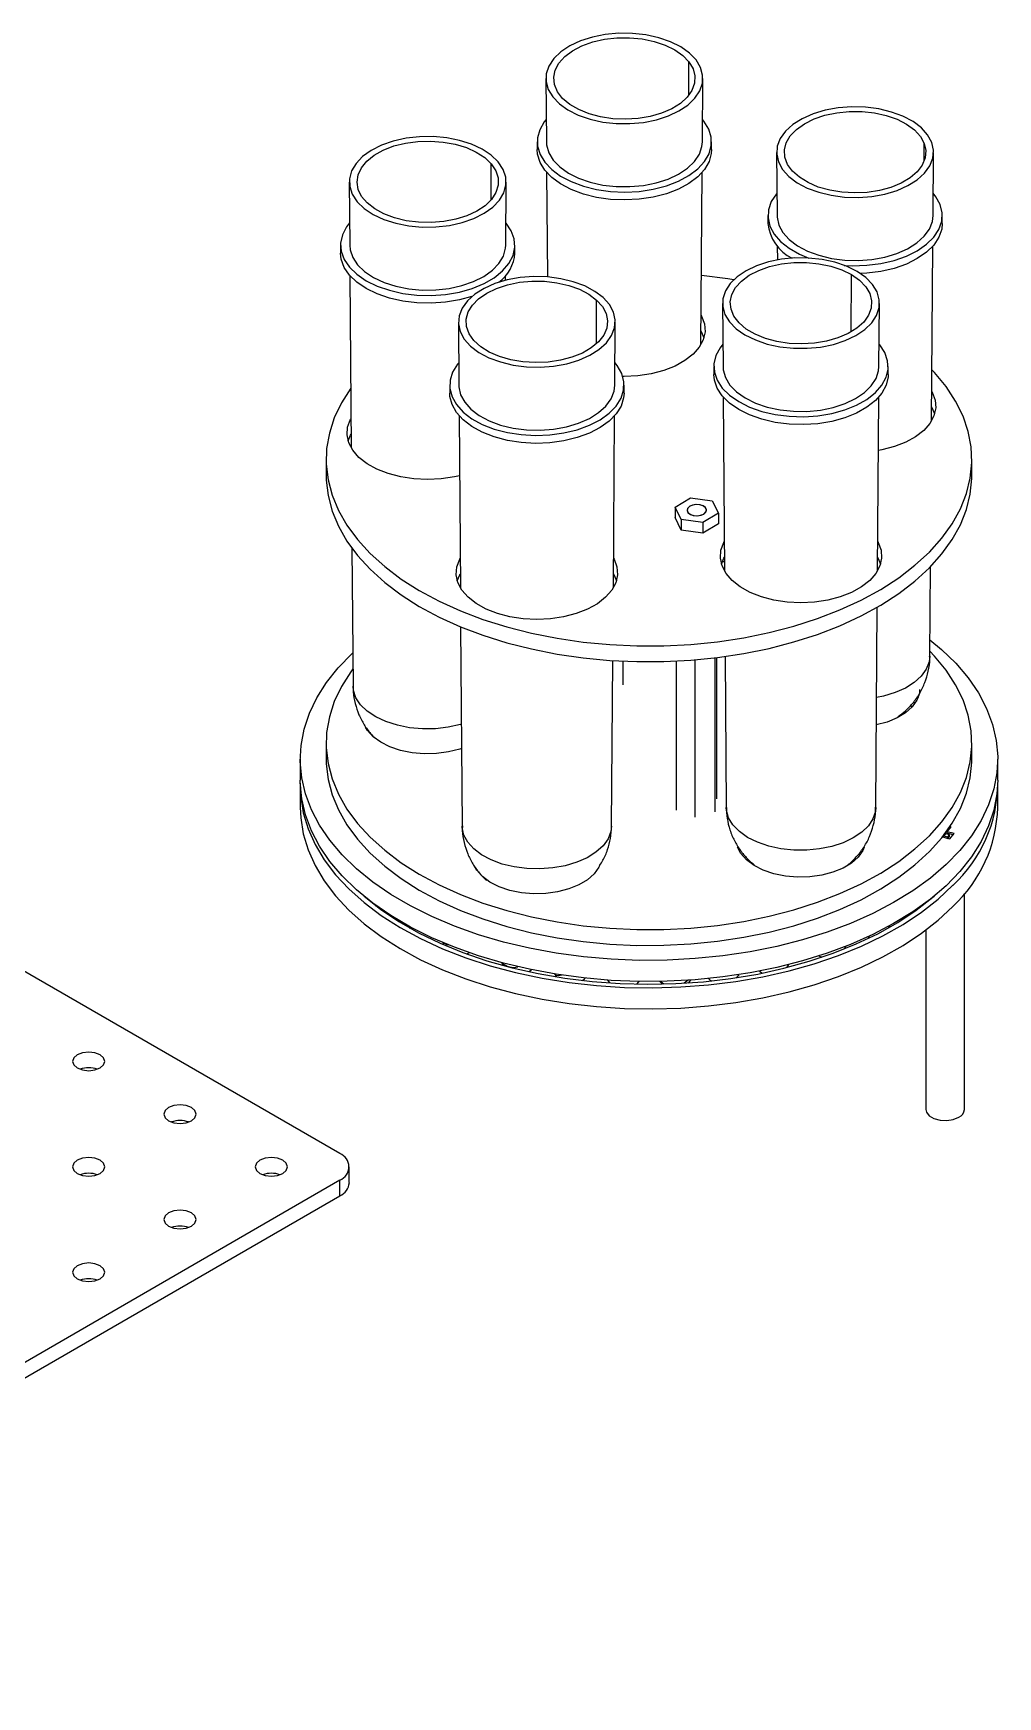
# Model space of a CAD drawing. Header units: millimetres. Extents: x 45 to 155, y 46 to 185.
# Drawn here: x 125.4 to 155.2, y 45.7 to 97.2 of the extents above; entities that cross this region are included whole.
import ezdxf

# ---------------------------------------------------------------- set-up
doc = ezdxf.new("R2010")
doc.units = ezdxf.units.MM

msp = doc.modelspace()

# ---------------------------------------------------------------- linework, layer by layer
at = {"color": 7, "linetype": 'Continuous', "lineweight": 25}
for p, q in [((145.678, 95.297), (145.685, 96.337)), ((141.255, 95.816), (141.27, 93.856)), ((146.101, 93.856), (146.115, 95.816)), ((146.151, 94.498), (146.106, 94.553)), ((140.985, 93.862), (140.985, 93.617)), ((146.385, 93.617), (146.385, 93.862)), ((152.965, 93.258), (152.969, 93.81)), ((148.4, 93.534), (148.415, 91.574)), ((153.246, 91.574), (153.26, 93.534)), ((139.555, 92.057), (139.563, 93.175)), ((141.277, 92.913), (141.301, 89.675)), ((146.054, 87.576), (146.094, 92.913)), ((135.165, 92.614), (135.179, 90.655)), ((140.01, 90.655), (140.025, 92.614)), ((148.13, 91.58), (148.13, 91.335)), ((153.53, 91.335), (153.53, 91.58)), ((134.895, 90.661), (134.895, 90.416)), ((140.295, 90.416), (140.295, 90.661)), ((148.422, 90.63), (148.425, 90.201)), ((153.198, 85.218), (153.239, 90.63)), ((135.186, 89.711), (135.226, 84.382)), ((140.002, 89.57), (140.003, 89.711)), ((150.71, 87.973), (150.72, 89.748)), ((142.817, 87.601), (142.826, 88.961)), ((146.725, 88.857), (146.74, 86.898)), ((151.57, 86.898), (151.585, 88.857)), ((138.545, 88.279), (138.56, 86.319)), ((143.39, 86.319), (143.405, 88.279)), ((146.455, 86.904), (146.455, 86.659)), ((151.855, 86.659), (151.855, 86.904)), ((138.275, 86.325), (138.275, 86.08)), ((143.675, 86.08), (143.675, 86.325)), ((146.747, 85.954), (146.787, 80.567)), ((151.523, 80.567), (151.563, 85.954)), ((138.567, 85.376), (138.606, 80.051)), ((143.344, 80.051), (143.383, 85.376)), ((134.448, 84.021), (134.448, 83.531)), ((154.448, 83.531), (154.448, 84.021)), ((145.254, 82.548), (145.733, 82.837)), ((145.447, 82.164), (145.254, 82.548)), ((145.254, 82.548), (145.254, 82.221)), ((145.733, 82.837), (146.406, 82.741)), ((146.406, 82.741), (146.6, 82.357)), ((145.447, 81.837), (145.254, 82.221)), ((146.12, 82.068), (145.447, 82.164)), ((145.447, 82.164), (145.447, 81.837)), ((146.6, 82.357), (146.12, 82.068)), ((146.12, 82.068), (146.12, 81.742)), ((146.6, 82.031), (146.12, 81.742)), ((146.6, 82.357), (146.6, 82.031)), ((146.12, 81.742), (145.447, 81.837)), ((135.249, 81.267), (135.281, 77.007)), ((146.785, 80.848), (146.716, 80.857)), ((153.144, 77.927), (153.165, 80.701)), ((151.469, 73.25), (151.515, 79.446)), ((138.615, 78.842), (138.661, 72.672)), ((143.289, 72.672), (143.327, 77.794)), ((145.877, 72.941), (145.877, 77.817)), ((146.5, 73.115), (146.5, 77.881)), ((146.55, 73.514), (146.55, 77.887)), ((146.806, 77.921), (146.841, 73.25)), ((143.646, 77.045), (143.646, 77.776)), ((145.303, 73.165), (145.303, 77.779)), ((134.874, 62.526), (110.951, 76.337)), ((152.6, 76.357), (152.56, 76.401)), ((152.648, 76.5), (152.683, 76.46)), ((152.777, 76.67), (152.785, 76.65)), ((152.233, 76.072), (152.211, 76.092)), ((134.448, 75.235), (134.448, 74.745)), ((154.448, 74.745), (154.448, 75.235)), ((133.648, 74.745), (133.648, 74.092)), ((155.248, 74.092), (155.248, 74.745)), ((133.648, 73.896), (133.648, 73.242)), ((155.248, 73.242), (155.248, 73.896)), ((153.681, 72.495), (153.802, 72.647)), ((153.802, 72.647), (153.77, 72.655)), ((153.535, 72.334), (153.768, 72.272)), ((153.627, 72.427), (153.583, 72.371)), ((153.583, 72.322), (153.583, 72.371)), ((153.583, 72.371), (153.707, 72.339)), ((153.583, 72.322), (153.707, 72.29)), ((153.751, 72.394), (153.627, 72.427)), ((153.899, 72.437), (153.681, 72.495)), ((153.681, 72.446), (153.681, 72.495)), ((153.867, 72.397), (153.681, 72.446)), ((153.707, 72.339), (153.751, 72.394)), ((153.707, 72.29), (153.751, 72.345)), ((153.707, 72.29), (153.707, 72.339)), ((153.77, 72.606), (153.742, 72.614)), ((153.751, 72.345), (153.751, 72.394)), ((153.768, 72.272), (153.899, 72.437)), ((147.277, 71.935), (147.236, 71.918)), ((154.218, 63.897), (154.218, 70.585)), ((135.971, 70.214), (135.998, 70.209)), ((153.044, 70.307), (153.05, 70.322)), ((136.536, 69.847), (136.565, 69.798)), ((151.879, 69.525), (151.908, 69.583)), ((152.518, 69.948), (152.563, 69.951)), ((137.025, 69.52), (137.105, 69.52)), ((153.018, 69.448), (153.018, 63.897)), ((138.793, 68.714), (138.881, 68.749)), ((149.709, 68.647), (149.8, 68.608)), ((150.501, 68.866), (150.541, 68.944)), ((140.723, 68.162), (140.81, 68.221)), ((141.52, 68.09), (141.538, 68.06)), ((141.538, 68.06), (141.582, 67.999)), ((147.17, 67.977), (147.236, 68.068)), ((147.868, 68.178), (147.909, 68.148)), ((147.883, 68.181), (147.909, 68.148)), ((147.909, 68.148), (147.962, 68.117)), ((144.782, 67.86), (144.866, 67.776)), ((135.167, 61.628), (135.167, 62.118)), ((108.004, 46.198), (134.874, 61.71)), ((134.874, 61.22), (134.874, 61.71)), ((108.004, 45.708), (134.874, 61.22))]:
    msp.add_line(p, q, dxfattribs=at)
at = {"color": 7, "linetype": 'Continuous', "lineweight": 25, "flags": 128}
for points in [[(145.904, 96.394), (145.698, 96.608), (145.431, 96.797), (145.111, 96.958), (144.748, 97.083), (144.353, 97.171), (143.937, 97.217), (143.513, 97.221), (143.095, 97.183), (142.695, 97.103), (142.324, 96.984), (141.995, 96.83), (141.718, 96.645), (141.5, 96.435), (141.349, 96.207), (141.268, 95.967), (141.262, 95.722), (141.328, 95.481), (141.467, 95.25), (141.672, 95.036), (141.939, 94.846), (142.259, 94.686), (142.623, 94.56), (143.018, 94.473), (143.434, 94.427), (143.858, 94.423), (144.276, 94.461), (144.676, 94.541), (145.047, 94.66), (145.375, 94.814), (145.653, 94.999), (145.871, 95.208), (146.022, 95.437), (146.102, 95.677), (146.109, 95.921), (146.043, 96.163), (145.904, 96.394)], [(145.685, 96.337), (145.812, 96.123), (145.871, 95.899), (145.86, 95.672), (145.779, 95.451), (145.63, 95.241), (145.419, 95.05), (145.153, 94.883), (144.839, 94.747), (144.488, 94.645), (144.111, 94.582), (143.721, 94.558), (143.329, 94.574), (142.949, 94.631), (142.593, 94.726), (142.271, 94.856), (141.995, 95.018), (141.774, 95.205), (141.614, 95.412), (141.52, 95.632), (141.496, 95.858), (141.543, 96.083), (141.658, 96.3), (141.839, 96.501), (142.078, 96.681), (142.37, 96.833), (142.704, 96.952), (143.069, 97.035), (143.454, 97.079), (143.847, 97.083), (144.234, 97.046), (144.604, 96.97), (144.944, 96.856), (145.244, 96.71), (145.493, 96.535), (145.685, 96.337)], [(153.204, 93.84), (153.077, 94.073), (152.883, 94.291), (152.625, 94.485), (152.314, 94.651), (151.957, 94.782), (151.566, 94.876), (151.153, 94.93), (150.73, 94.941), (150.31, 94.91), (149.905, 94.837), (149.529, 94.724), (149.193, 94.576), (148.906, 94.396), (148.677, 94.19), (148.514, 93.964), (148.422, 93.726), (148.402, 93.482), (148.457, 93.239), (148.583, 93.006), (148.778, 92.789), (149.035, 92.594), (149.346, 92.429), (149.703, 92.297), (150.094, 92.203), (150.507, 92.149), (150.931, 92.138), (151.351, 92.169), (151.755, 92.242), (152.131, 92.355), (152.468, 92.503), (152.755, 92.683), (152.983, 92.889), (153.146, 93.115), (153.239, 93.353), (153.258, 93.598), (153.204, 93.84)], [(152.969, 93.81), (153.019, 93.586), (152.998, 93.359), (152.907, 93.139), (152.75, 92.931), (152.531, 92.743), (152.257, 92.58), (151.937, 92.449), (151.582, 92.352), (151.203, 92.294), (150.811, 92.275), (150.421, 92.298), (150.043, 92.36), (149.691, 92.46), (149.375, 92.595), (149.106, 92.76), (148.893, 92.95), (148.742, 93.159), (148.658, 93.381), (148.643, 93.607), (148.699, 93.831), (148.824, 94.046), (149.013, 94.245), (149.26, 94.421), (149.558, 94.569), (149.897, 94.683), (150.266, 94.761), (150.652, 94.8), (151.045, 94.798), (151.431, 94.755), (151.797, 94.674), (152.132, 94.556), (152.426, 94.405), (152.668, 94.227), (152.851, 94.027), (152.969, 93.81)], [(141.265, 94.553), (141.206, 94.479), (141.064, 94.235), (140.993, 93.98), (140.996, 93.723), (141.073, 93.469), (141.22, 93.227), (141.435, 93.001), (141.711, 92.799), (142.041, 92.626), (142.416, 92.486), (142.826, 92.385), (143.259, 92.323), (143.703, 92.303), (144.148, 92.326), (144.579, 92.391), (144.986, 92.496), (145.358, 92.639), (145.684, 92.814), (145.956, 93.018), (146.165, 93.246), (146.307, 93.49), (146.378, 93.744), (146.375, 94.001), (146.298, 94.255), (146.151, 94.498)], [(139.779, 93.235), (139.56, 93.445), (139.282, 93.63), (138.953, 93.783), (138.583, 93.902), (138.182, 93.982), (137.764, 94.02), (137.34, 94.016), (136.925, 93.969), (136.529, 93.881), (136.166, 93.755), (135.846, 93.595), (135.58, 93.405), (135.375, 93.191), (135.237, 92.96), (135.17, 92.718), (135.178, 92.474), (135.259, 92.234), (135.411, 92.005), (135.629, 91.796), (135.907, 91.611), (136.236, 91.457), (136.606, 91.339), (137.007, 91.259), (137.425, 91.221), (137.849, 91.225), (138.265, 91.272), (138.66, 91.36), (139.023, 91.486), (139.343, 91.646), (139.609, 91.836), (139.815, 92.05), (139.952, 92.281), (140.019, 92.523), (140.011, 92.767), (139.93, 93.007), (139.779, 93.235)], [(139.563, 93.175), (139.703, 92.963), (139.775, 92.74), (139.777, 92.513), (139.709, 92.29), (139.573, 92.078), (139.373, 91.882), (139.116, 91.711), (138.81, 91.569), (138.466, 91.46), (138.093, 91.389), (137.704, 91.358), (137.312, 91.367), (136.928, 91.416), (136.567, 91.504), (136.238, 91.628), (135.953, 91.784), (135.72, 91.966), (135.548, 92.17), (135.442, 92.388), (135.405, 92.614), (135.438, 92.84), (135.54, 93.059), (135.709, 93.263), (135.938, 93.447), (136.22, 93.605), (136.547, 93.731), (136.907, 93.821), (137.29, 93.872), (137.682, 93.884), (138.071, 93.854), (138.445, 93.785), (138.792, 93.679), (139.1, 93.539), (139.36, 93.369), (139.563, 93.175)], [(141.27, 93.856), (141.276, 93.763), (141.342, 93.523), (141.48, 93.294), (141.685, 93.081), (141.95, 92.892), (142.268, 92.733), (142.629, 92.608), (143.022, 92.521), (143.436, 92.475), (143.857, 92.471), (144.273, 92.51), (144.67, 92.589), (145.038, 92.707), (145.365, 92.86), (145.641, 93.044), (145.858, 93.252), (146.008, 93.479), (146.088, 93.718), (146.101, 93.856)], [(146.385, 93.617), (146.378, 93.499), (146.307, 93.245), (146.165, 93.001), (145.956, 92.773), (145.684, 92.569), (145.358, 92.394), (144.986, 92.251), (144.579, 92.146), (144.148, 92.081), (143.703, 92.059), (143.259, 92.078), (142.826, 92.14), (142.416, 92.241), (142.041, 92.381), (141.711, 92.554), (141.435, 92.756), (141.22, 92.982), (141.073, 93.224), (140.996, 93.478), (140.985, 93.617)], [(148.41, 92.27), (148.394, 92.252), (148.235, 92.011), (148.148, 91.758), (148.134, 91.501), (148.193, 91.246), (148.324, 91), (148.524, 90.77), (148.786, 90.562), (149.104, 90.381), (149.396, 90.259)], [(153.467, 91.914), (153.336, 92.16), (153.251, 92.27)], [(150.496, 90.033), (150.743, 90.022), (151.189, 90.035), (151.624, 90.09), (152.038, 90.186), (152.419, 90.32), (152.757, 90.488), (153.042, 90.686), (153.267, 90.908), (153.425, 91.149), (153.512, 91.401), (153.527, 91.659), (153.467, 91.914)], [(135.174, 91.351), (135.08, 91.228), (134.953, 90.982), (134.897, 90.726), (134.915, 90.469), (135.006, 90.217), (135.168, 89.977), (135.396, 89.756), (135.684, 89.559), (136.024, 89.393), (136.407, 89.261), (136.822, 89.167), (137.258, 89.114), (137.704, 89.103), (138.146, 89.135), (138.574, 89.208), (138.975, 89.321), (139.338, 89.47), (139.653, 89.652), (139.913, 89.862), (140.109, 90.093), (140.237, 90.34), (140.292, 90.595), (140.274, 90.852), (140.183, 91.104), (140.021, 91.344)], [(148.415, 91.574), (148.417, 91.522), (148.471, 91.281), (148.596, 91.049), (148.79, 90.833), (149.046, 90.64), (149.355, 90.476), (149.71, 90.345), (150.099, 90.251), (150.509, 90.198), (150.93, 90.187), (151.348, 90.218), (151.749, 90.29), (152.123, 90.402), (152.458, 90.55), (152.743, 90.729), (152.97, 90.933), (153.132, 91.158), (153.224, 91.395), (153.246, 91.574)], [(153.53, 91.335), (153.512, 91.156), (153.425, 90.904), (153.267, 90.663), (153.042, 90.441), (152.757, 90.243), (152.419, 90.075), (152.038, 89.941), (151.624, 89.845), (151.189, 89.79), (150.996, 89.779)], [(138.964, 89.072), (138.574, 88.963), (138.146, 88.89), (137.704, 88.858), (137.258, 88.869), (136.822, 88.922), (136.407, 89.016), (136.024, 89.148), (135.684, 89.314), (135.396, 89.511), (135.168, 89.732), (135.006, 89.972), (134.915, 90.224), (134.895, 90.416)], [(135.179, 90.655), (135.192, 90.515), (135.273, 90.276), (135.424, 90.049), (135.641, 89.841), (135.917, 89.658), (136.244, 89.505), (136.612, 89.387), (137.01, 89.308), (137.426, 89.27), (137.847, 89.274), (138.261, 89.32), (138.654, 89.407), (139.015, 89.533), (139.332, 89.692), (139.597, 89.881), (139.801, 90.094), (139.938, 90.323), (140.004, 90.564), (140.01, 90.655)], [(150.891, 89.845), (150.569, 90.004), (150.205, 90.128), (149.808, 90.214), (149.392, 90.259), (148.968, 90.262), (148.55, 90.222), (148.151, 90.141), (147.782, 90.021), (147.455, 89.866), (147.179, 89.68), (146.963, 89.469), (146.814, 89.24), (146.737, 89), (146.732, 88.756), (146.801, 88.514), (146.942, 88.284), (147.15, 88.071), (147.419, 87.882), (147.741, 87.723), (148.105, 87.598), (148.502, 87.512), (148.918, 87.467), (149.342, 87.465), (149.759, 87.505), (150.159, 87.586), (150.528, 87.706), (150.855, 87.861), (151.131, 88.047), (151.346, 88.257), (151.495, 88.486), (151.573, 88.726), (151.578, 88.971), (151.509, 89.212), (151.368, 89.443), (151.16, 89.656), (150.891, 89.845)], [(143.028, 89.035), (142.772, 89.229), (142.46, 89.395), (142.104, 89.527), (141.713, 89.621), (141.3, 89.675), (140.876, 89.687), (140.456, 89.655), (140.052, 89.583), (139.676, 89.47), (139.339, 89.322), (139.052, 89.142), (138.823, 88.936), (138.66, 88.711), (138.567, 88.472), (138.547, 88.228), (138.601, 87.986), (138.727, 87.752), (138.921, 87.535), (139.178, 87.34), (139.49, 87.175), (139.846, 87.043), (140.237, 86.948), (140.65, 86.895), (141.073, 86.883), (141.493, 86.914), (141.898, 86.987), (142.274, 87.099), (142.611, 87.248), (142.898, 87.427), (143.127, 87.633), (143.29, 87.859), (143.383, 88.097), (143.403, 88.342), (143.349, 88.584), (143.223, 88.818), (143.028, 89.035)], [(147.077, 89.59), (146.892, 89.618), (146.072, 89.717), (146.07, 89.717)], [(150.72, 89.748), (150.968, 89.572), (151.158, 89.374), (151.284, 89.159), (151.341, 88.935), (151.328, 88.709), (151.246, 88.487), (151.096, 88.278), (150.883, 88.087), (150.616, 87.921), (150.301, 87.786), (149.949, 87.685), (149.572, 87.622), (149.181, 87.599), (148.79, 87.617), (148.41, 87.674), (148.054, 87.77), (147.734, 87.901), (147.459, 88.063), (147.239, 88.251), (147.08, 88.458), (146.988, 88.679), (146.966, 88.905), (147.014, 89.13), (147.131, 89.346), (147.313, 89.547), (147.554, 89.726), (147.846, 89.877), (148.181, 89.996), (148.547, 90.078), (148.932, 90.121), (149.325, 90.124), (149.712, 90.086), (150.081, 90.009), (150.421, 89.895), (150.72, 89.748)], [(142.826, 88.961), (143.005, 88.759), (143.119, 88.542), (143.164, 88.317), (143.139, 88.091), (143.044, 87.871), (142.883, 87.664), (142.66, 87.478), (142.384, 87.317), (142.062, 87.187), (141.705, 87.093), (141.324, 87.037), (140.933, 87.021), (140.542, 87.046), (140.166, 87.11), (139.816, 87.212), (139.502, 87.349), (139.237, 87.516), (139.027, 87.707), (138.879, 87.918), (138.799, 88.139), (138.789, 88.366), (138.85, 88.59), (138.978, 88.804), (139.171, 89.002), (139.422, 89.176), (139.722, 89.322), (140.063, 89.434), (140.433, 89.51), (140.821, 89.546), (141.213, 89.542), (141.598, 89.497), (141.963, 89.413), (142.296, 89.293), (142.587, 89.141), (142.826, 88.961)], [(146.061, 88.487), (146.077, 88.459), (146.166, 88.219), (146.183, 87.975), (146.129, 87.732), (146.004, 87.498), (145.813, 87.279), (145.56, 87.083), (145.254, 86.914), (144.902, 86.777), (144.515, 86.676), (144.105, 86.615), (143.682, 86.594), (143.634, 86.595)], [(146.057, 88.004), (146.077, 87.969), (146.149, 87.793)], [(146.734, 87.594), (146.65, 87.485), (146.518, 87.239), (146.459, 86.984), (146.472, 86.727), (146.559, 86.474), (146.717, 86.234), (146.941, 86.011), (147.226, 85.813), (147.563, 85.645), (147.944, 85.51), (148.358, 85.414), (148.793, 85.359), (149.238, 85.346), (149.681, 85.375), (150.11, 85.446), (150.513, 85.556), (150.878, 85.704), (151.197, 85.884), (151.46, 86.092), (151.66, 86.322), (151.792, 86.568), (151.851, 86.823), (151.838, 87.08), (151.751, 87.333), (151.593, 87.574), (151.576, 87.594)], [(135.212, 86.234), (134.924, 85.78), (134.702, 85.314), (134.549, 84.839), (134.465, 84.358), (134.451, 83.874), (134.508, 83.392), (134.634, 82.914), (134.828, 82.444), (135.091, 81.984), (135.419, 81.54), (135.81, 81.112), (136.262, 80.705), (136.771, 80.321), (137.334, 79.963), (137.947, 79.634), (138.606, 79.335), (139.306, 79.07), (140.041, 78.838), (140.808, 78.644), (141.6, 78.487), (142.412, 78.369), (143.239, 78.29), (144.074, 78.252), (144.911, 78.254), (145.745, 78.297), (146.57, 78.379), (147.381, 78.502), (148.17, 78.663), (148.934, 78.861), (149.666, 79.096), (150.362, 79.365), (151.016, 79.667), (151.624, 80), (152.181, 80.361), (152.685, 80.747), (153.13, 81.156), (153.515, 81.586), (153.836, 82.032), (154.091, 82.493), (154.279, 82.964), (154.398, 83.443), (154.447, 83.925), (154.425, 84.409), (154.334, 84.889), (154.174, 85.364), (153.945, 85.829), (153.649, 86.281), (153.289, 86.718), (153.21, 86.803)], [(138.554, 87.016), (138.518, 86.972), (138.367, 86.73), (138.288, 86.477), (138.281, 86.219), (138.348, 85.965), (138.487, 85.72), (138.693, 85.492), (138.962, 85.286), (139.286, 85.109), (139.655, 84.965), (140.061, 84.859), (140.492, 84.792), (140.936, 84.767), (141.38, 84.784), (141.814, 84.844), (142.225, 84.944), (142.602, 85.081), (142.934, 85.253), (143.213, 85.454), (143.431, 85.678), (143.582, 85.921), (143.662, 86.174), (143.669, 86.431), (143.602, 86.686), (143.463, 86.93), (143.396, 87.016)], [(151.855, 86.659), (151.851, 86.578), (151.792, 86.323), (151.66, 86.077), (151.46, 85.847), (151.197, 85.639), (150.878, 85.459), (150.513, 85.311), (150.11, 85.201), (149.681, 85.13), (149.238, 85.101), (148.793, 85.114), (148.358, 85.169), (147.944, 85.266), (147.563, 85.4), (147.226, 85.568), (146.941, 85.766), (146.717, 85.989), (146.559, 86.229), (146.472, 86.482), (146.455, 86.659)], [(146.74, 86.898), (146.747, 86.797), (146.815, 86.557), (146.955, 86.327), (147.162, 86.116), (147.429, 85.928), (147.749, 85.77), (148.111, 85.646), (148.506, 85.561), (148.919, 85.516), (149.34, 85.513), (149.756, 85.553), (150.153, 85.634), (150.52, 85.753), (150.845, 85.907), (151.119, 86.092), (151.333, 86.301), (151.481, 86.529), (151.559, 86.768), (151.57, 86.898)], [(143.675, 86.08), (143.662, 85.929), (143.582, 85.676), (143.431, 85.433), (143.213, 85.209), (142.934, 85.008), (142.602, 84.836), (142.225, 84.699), (141.814, 84.599), (141.38, 84.539), (140.936, 84.522), (140.492, 84.547), (140.061, 84.614), (139.655, 84.72), (139.286, 84.864), (138.962, 85.041), (138.693, 85.247), (138.487, 85.475), (138.348, 85.72), (138.281, 85.974), (138.275, 86.08)], [(138.56, 86.319), (138.561, 86.269), (138.615, 86.028), (138.74, 85.796), (138.934, 85.58), (139.189, 85.386), (139.499, 85.222), (139.853, 85.09), (140.241, 84.997), (140.652, 84.943), (141.073, 84.932), (141.49, 84.963), (141.892, 85.035), (142.266, 85.147), (142.601, 85.294), (142.887, 85.473), (143.114, 85.677), (143.276, 85.902), (143.369, 86.139), (143.39, 86.319)], [(153.205, 86.131), (153.221, 86.102), (153.31, 85.862), (153.328, 85.618), (153.273, 85.375), (153.149, 85.141), (152.957, 84.922), (152.705, 84.726), (152.398, 84.557), (152.047, 84.42), (151.66, 84.319), (151.551, 84.299)], [(153.201, 85.648), (153.221, 85.612), (153.294, 85.436)], [(138.58, 83.517), (138.425, 83.482), (138.014, 83.421), (137.592, 83.4), (137.169, 83.421), (136.759, 83.483), (136.373, 83.584), (136.022, 83.722), (135.716, 83.891), (135.464, 84.088), (135.274, 84.307), (135.15, 84.541), (135.097, 84.784), (135.115, 85.028), (135.205, 85.268), (135.219, 85.293)], [(135.131, 84.598), (135.205, 84.778), (135.223, 84.809)], [(134.448, 83.531), (134.451, 83.384), (134.508, 82.902), (134.634, 82.424), (134.828, 81.954), (135.091, 81.494), (135.419, 81.05), (135.81, 80.622), (136.262, 80.215), (136.771, 79.831), (137.334, 79.473), (137.947, 79.144), (138.606, 78.845), (139.306, 78.58), (140.041, 78.349), (140.808, 78.154), (141.6, 77.997), (142.412, 77.879), (143.239, 77.8), (144.074, 77.762), (144.911, 77.764), (145.745, 77.807), (146.57, 77.889), (147.381, 78.012), (148.17, 78.173), (148.934, 78.371), (149.666, 78.606), (150.362, 78.875), (151.016, 79.177), (151.624, 79.51), (152.181, 79.871), (152.685, 80.257), (153.13, 80.666), (153.515, 81.096), (153.836, 81.542), (154.091, 82.003), (154.279, 82.474), (154.398, 82.953), (154.447, 83.435), (154.448, 83.531)], [(145.71, 82.572), (145.647, 82.515), (145.627, 82.449), (145.652, 82.383), (145.719, 82.327), (145.818, 82.291), (145.933, 82.279), (146.047, 82.294), (146.143, 82.333), (146.206, 82.39), (146.227, 82.456), (146.201, 82.522), (146.134, 82.578), (146.036, 82.614), (145.92, 82.626), (145.806, 82.611), (145.71, 82.572)], [(145.79, 82.607), (145.698, 82.565), (145.641, 82.506), (145.628, 82.439), (145.66, 82.374), (145.732, 82.321), (145.835, 82.288), (145.951, 82.28), (146.063, 82.298), (146.155, 82.34), (146.212, 82.399), (146.226, 82.466), (146.194, 82.531), (146.121, 82.584), (146.019, 82.617), (145.903, 82.625), (145.79, 82.607)], [(151.53, 81.48), (151.546, 81.451), (151.635, 81.211), (151.653, 80.967), (151.598, 80.724), (151.474, 80.49), (151.282, 80.271), (151.03, 80.075), (150.723, 79.906), (150.371, 79.769), (149.985, 79.668), (149.574, 79.607), (149.152, 79.586), (148.729, 79.607), (148.319, 79.669), (147.933, 79.771), (147.582, 79.908), (147.276, 80.077), (147.025, 80.274), (146.834, 80.493), (146.71, 80.727), (146.657, 80.97), (146.676, 81.215), (146.765, 81.454), (146.78, 81.48)], [(143.35, 80.962), (143.366, 80.933), (143.455, 80.694), (143.473, 80.449), (143.418, 80.206), (143.293, 79.972), (143.102, 79.754), (142.85, 79.557), (142.543, 79.388), (142.191, 79.251), (141.805, 79.151), (141.394, 79.089), (140.972, 79.069), (140.549, 79.09), (140.139, 79.152), (139.753, 79.253), (139.402, 79.39), (139.096, 79.56), (138.844, 79.757), (138.654, 79.976), (138.53, 80.21), (138.477, 80.453), (138.496, 80.697), (138.585, 80.936), (138.599, 80.962)], [(146.691, 80.785), (146.765, 80.964), (146.783, 80.996)], [(151.526, 80.996), (151.546, 80.961), (151.619, 80.785)], [(138.511, 80.267), (138.585, 80.446), (138.603, 80.478)], [(143.347, 80.478), (143.366, 80.443), (143.439, 80.267)], [(153.148, 78.439), (153.504, 78.142), (153.949, 77.71), (154.331, 77.259), (154.649, 76.792), (154.902, 76.311), (155.086, 75.82), (155.201, 75.323), (155.247, 74.821), (155.223, 74.319), (155.129, 73.82), (154.965, 73.327), (154.733, 72.843), (154.435, 72.372), (154.072, 71.915), (153.646, 71.478), (153.161, 71.061), (152.619, 70.668), (152.025, 70.302), (151.381, 69.964), (150.692, 69.658), (149.963, 69.384), (149.197, 69.145), (148.402, 68.943), (147.58, 68.778), (146.738, 68.652), (145.881, 68.565), (145.015, 68.519), (144.146, 68.512), (143.278, 68.547), (142.418, 68.621), (141.571, 68.735), (140.743, 68.888), (139.938, 69.08)], [(139.938, 69.08), (139.163, 69.307), (138.423, 69.571), (137.721, 69.867), (137.063, 70.196), (136.453, 70.553), (135.894, 70.938), (135.392, 71.348), (134.948, 71.78), (134.565, 72.231), (134.247, 72.698), (133.994, 73.178), (133.81, 73.669), (133.695, 74.167), (133.649, 74.668), (133.673, 75.17), (133.767, 75.669), (133.931, 76.162), (134.163, 76.646), (134.461, 77.118), (134.824, 77.574), (135.25, 78.012), (135.273, 78.034)], [(135.277, 77.536), (135.212, 77.448), (134.924, 76.994), (134.702, 76.528), (134.549, 76.053), (134.465, 75.572), (134.451, 75.088), (134.508, 74.606), (134.634, 74.128), (134.828, 73.658), (135.091, 73.198), (135.419, 72.754), (135.81, 72.326), (136.262, 71.919), (136.771, 71.535), (137.334, 71.177), (137.947, 70.848), (138.606, 70.549), (139.306, 70.284), (140.041, 70.053), (140.808, 69.858), (141.6, 69.701), (142.412, 69.583), (143.239, 69.504), (144.074, 69.466), (144.911, 69.468), (145.745, 69.511), (146.57, 69.593), (147.381, 69.716), (148.17, 69.877), (148.934, 70.075), (149.666, 70.31), (150.362, 70.579), (151.016, 70.881), (151.624, 71.214), (152.181, 71.575), (152.685, 71.961), (153.13, 72.37), (153.515, 72.8), (153.836, 73.246), (154.091, 73.707), (154.279, 74.178), (154.398, 74.657), (154.447, 75.139), (154.425, 75.623), (154.334, 76.103), (154.174, 76.578), (153.945, 77.043), (153.649, 77.495), (153.289, 77.932), (153.145, 78.084)], [(153.144, 77.927), (153.124, 77.755), (153.035, 77.528), (152.88, 77.313), (152.663, 77.117), (152.389, 76.945), (152.069, 76.804), (151.711, 76.697), (151.494, 76.653)], [(138.638, 75.821), (138.609, 75.813), (138.233, 75.729), (137.837, 75.685), (137.433, 75.681), (137.035, 75.717), (136.654, 75.793), (136.301, 75.906), (135.987, 76.052), (135.723, 76.228), (135.515, 76.427), (135.37, 76.645), (135.293, 76.873), (135.281, 77.007)], [(152.83, 76.895), (152.82, 76.779), (152.746, 76.564), (152.603, 76.36), (152.396, 76.176), (152.132, 76.018), (151.821, 75.892), (151.488, 75.804)], [(138.643, 75.074), (138.586, 75.054), (138.239, 74.964), (137.869, 74.914), (137.489, 74.904), (137.113, 74.937), (136.755, 75.01), (136.426, 75.12), (136.14, 75.265), (135.907, 75.438), (135.734, 75.634), (135.672, 75.738)], [(134.448, 74.745), (134.451, 74.598), (134.508, 74.116), (134.634, 73.638), (134.828, 73.168), (135.091, 72.709), (135.419, 72.264), (135.81, 71.836), (136.262, 71.429), (136.771, 71.045), (137.334, 70.687), (137.947, 70.358), (138.606, 70.059), (139.306, 69.794), (140.041, 69.563), (140.808, 69.368), (141.6, 69.211), (142.412, 69.093), (143.239, 69.014), (144.074, 68.976), (144.911, 68.978), (145.745, 69.021), (146.57, 69.103), (147.381, 69.226), (148.17, 69.387), (148.934, 69.585), (149.666, 69.82), (150.362, 70.089), (151.016, 70.391), (151.624, 70.724), (152.181, 71.085), (152.685, 71.471), (153.13, 71.881), (153.515, 72.31), (153.836, 72.756), (154.091, 73.217), (154.279, 73.688), (154.398, 74.167), (154.447, 74.649), (154.448, 74.745)], [(139.938, 68.426), (139.163, 68.654), (138.423, 68.917), (137.721, 69.214), (137.063, 69.542), (136.453, 69.9), (135.894, 70.285), (135.392, 70.695), (134.948, 71.126), (134.565, 71.577), (134.247, 72.045), (133.994, 72.525), (133.81, 73.016), (133.695, 73.513), (133.649, 74.015), (133.648, 74.092)], [(133.649, 73.994), (133.662, 73.58), (133.741, 73.08), (133.889, 72.585), (134.106, 72.099), (134.39, 71.624), (134.74, 71.164), (135.152, 70.722), (135.624, 70.301), (136.154, 69.902), (136.737, 69.53), (137.371, 69.186), (138.05, 68.873), (138.771, 68.592), (139.529, 68.345), (140.318, 68.135), (141.135, 67.961), (141.973, 67.827), (142.827, 67.731), (143.691, 67.676), (144.561, 67.661), (145.429, 67.687), (146.291, 67.752), (147.142, 67.858), (147.975, 68.003), (148.785, 68.186), (149.566, 68.405), (150.315, 68.661), (151.026, 68.951), (151.694, 69.272), (152.315, 69.624), (152.884, 70.003), (153.4, 70.407), (153.857, 70.835)], [(155.248, 74.092), (155.223, 73.666), (155.129, 73.167), (154.965, 72.674), (154.733, 72.19), (154.435, 71.718), (154.072, 71.262), (153.646, 70.824), (153.161, 70.408), (152.619, 70.015), (152.025, 69.648), (151.381, 69.311), (150.692, 69.004), (149.963, 68.731), (149.197, 68.492), (148.402, 68.29), (147.58, 68.125), (146.738, 67.999), (145.881, 67.912), (145.015, 67.865), (144.146, 67.859), (143.278, 67.893), (142.418, 67.968), (141.571, 68.082), (140.743, 68.235), (139.938, 68.426)], [(133.648, 73.242), (133.662, 72.926), (133.741, 72.426), (133.889, 71.932), (134.106, 71.445), (134.39, 70.971), (134.74, 70.511), (135.152, 70.069), (135.624, 69.647), (136.154, 69.249), (136.737, 68.877), (137.371, 68.533), (138.05, 68.219), (138.771, 67.938), (139.529, 67.692), (140.318, 67.481), (141.135, 67.308), (141.973, 67.174), (142.827, 67.078), (143.691, 67.023), (144.561, 67.008), (145.429, 67.033), (146.291, 67.099), (147.142, 67.205), (147.975, 67.349), (148.785, 67.532), (149.566, 67.752), (150.315, 68.008), (151.026, 68.297), (151.694, 68.619), (152.315, 68.97), (152.884, 69.35), (153.4, 69.754), (153.857, 70.181)], [(151.469, 73.25), (151.458, 73.126), (151.384, 72.897), (151.242, 72.679), (151.036, 72.478), (150.774, 72.302), (150.462, 72.154), (150.111, 72.04), (149.731, 71.962), (149.333, 71.924), (148.929, 71.927), (148.533, 71.969), (148.155, 72.051), (147.808, 72.17), (147.502, 72.321), (147.246, 72.501), (147.048, 72.704), (146.914, 72.924), (146.848, 73.153), (146.841, 73.25)], [(143.289, 72.672), (143.268, 72.499), (143.18, 72.272), (143.024, 72.057), (142.806, 71.861), (142.533, 71.69), (142.212, 71.549), (141.854, 71.442), (141.469, 71.373), (141.069, 71.343), (140.666, 71.354), (140.272, 71.405), (139.9, 71.495), (139.561, 71.62), (139.264, 71.778), (139.02, 71.963), (138.834, 72.17), (138.714, 72.392), (138.663, 72.623), (138.661, 72.672)], [(151.115, 72.015), (151.071, 71.913), (150.928, 71.709), (150.721, 71.525), (150.457, 71.367), (150.146, 71.241), (149.799, 71.151), (149.429, 71.1), (149.05, 71.091), (148.674, 71.123), (148.315, 71.196), (147.987, 71.307), (147.7, 71.451), (147.467, 71.624), (147.294, 71.82), (147.193, 72.02)], [(142.91, 71.434), (142.891, 71.395), (142.748, 71.192), (142.541, 71.008), (142.277, 70.85), (141.966, 70.723), (141.619, 70.633), (141.249, 70.582), (140.87, 70.573), (140.494, 70.605), (140.135, 70.678), (139.807, 70.789), (139.52, 70.934), (139.287, 71.107), (139.114, 71.302), (139.044, 71.425)], [(135.616, 70.504), (135.624, 70.496), (136.133, 70.093), (136.698, 69.714), (137.314, 69.363), (137.978, 69.043), (138.684, 68.754), (139.429, 68.5), (140.208, 68.282), (141.015, 68.101), (141.844, 67.959), (142.691, 67.856), (143.55, 67.794), (144.414, 67.772), (145.279, 67.79), (146.138, 67.85), (146.986, 67.949), (147.817, 68.089), (148.626, 68.266), (149.407, 68.482), (150.155, 68.733), (150.865, 69.019), (151.532, 69.337), (152.152, 69.686), (152.721, 70.062), (153.235, 70.464), (153.28, 70.504)], [(138.066, 69.062), (138.09, 69.011), (138.103, 68.988)], [(138.294, 68.968), (138.193, 68.991), (138.085, 69.054)], [(151.227, 69.238), (151.24, 69.236), (151.311, 69.226)], [(139.884, 68.441), (139.9, 68.407), (139.932, 68.354)], [(141.762, 68.053), (141.648, 68.029), (141.559, 68.041), (141.538, 68.06)], [(148.72, 68.29), (148.746, 68.328), (148.775, 68.379)], [(142.386, 67.888), (142.449, 67.938), (142.473, 67.962)], [(143.159, 67.901), (143.169, 67.886), (143.228, 67.812)], [(144.068, 67.775), (144.133, 67.844), (144.145, 67.859)], [(144.91, 67.777), (144.826, 67.833), (144.796, 67.86)], [(145.658, 67.896), (145.583, 67.834), (145.535, 67.804)], [(145.665, 67.812), (145.687, 67.834), (145.741, 67.902)], [(146.29, 67.948), (146.347, 67.897), (146.379, 67.874)], [(127.449, 65.18), (127.558, 65.273), (127.596, 65.384), (127.558, 65.494), (127.449, 65.588), (127.287, 65.65), (127.096, 65.672), (126.905, 65.65), (126.742, 65.588), (126.634, 65.494), (126.596, 65.384), (126.634, 65.273), (126.742, 65.18), (126.905, 65.117), (127.096, 65.095), (127.287, 65.117), (127.449, 65.18)], [(130.278, 63.547), (130.386, 63.64), (130.424, 63.751), (130.386, 63.861), (130.278, 63.955), (130.116, 64.018), (129.924, 64.04), (129.733, 64.018), (129.571, 63.955), (129.462, 63.861), (129.424, 63.751), (129.462, 63.64), (129.571, 63.547), (129.733, 63.484), (129.924, 63.462), (130.116, 63.484), (130.278, 63.547)], [(153.018, 63.897), (153.038, 63.808), (153.126, 63.699), (153.274, 63.614), (153.462, 63.563), (153.67, 63.552), (153.871, 63.583), (154.042, 63.652)], [(127.449, 61.914), (127.558, 62.008), (127.596, 62.118), (127.558, 62.229), (127.449, 62.322), (127.287, 62.385), (127.096, 62.407), (126.905, 62.385), (126.742, 62.322), (126.634, 62.229), (126.596, 62.118), (126.634, 62.008), (126.742, 61.914), (126.905, 61.851), (127.096, 61.829), (127.287, 61.851), (127.449, 61.914)], [(133.106, 61.914), (133.215, 62.008), (133.253, 62.118), (133.215, 62.229), (133.106, 62.322), (132.944, 62.385), (132.753, 62.407), (132.561, 62.385), (132.399, 62.322), (132.291, 62.229), (132.253, 62.118), (132.291, 62.008), (132.399, 61.914), (132.561, 61.851), (132.753, 61.829), (132.944, 61.851), (133.106, 61.914)], [(130.278, 60.281), (130.386, 60.375), (130.424, 60.485), (130.386, 60.596), (130.278, 60.689), (130.116, 60.752), (129.924, 60.774), (129.733, 60.752), (129.571, 60.689), (129.462, 60.596), (129.424, 60.485), (129.462, 60.375), (129.571, 60.281), (129.733, 60.219), (129.924, 60.197), (130.116, 60.219), (130.278, 60.281)], [(127.449, 58.648), (127.558, 58.742), (127.596, 58.852), (127.558, 58.963), (127.449, 59.057), (127.287, 59.119), (127.096, 59.141), (126.905, 59.119), (126.742, 59.057), (126.634, 58.963), (126.596, 58.852), (126.634, 58.742), (126.742, 58.648), (126.905, 58.586), (127.096, 58.564), (127.287, 58.586), (127.449, 58.648)]]:
    msp.add_lwpolyline(points, dxfattribs=at)
at = {"color": 7, "linetype": 'Continuous', "lineweight": 25}
for centre, radius, start, end in [((149.473, 91.469), 1.35, 185.715, 243.9201), ((139.09, 90.492), 1.207, 305.5923, 356.3778), ((150.947, 74), 4.3, 312.5924, 359.911), ((150.929, 73.359), 4.321, 312.6605, 358.4563), ((140.246, 68.8), 0.505, 225.7089, 286.0876), ((127.096, 64.375), 0.809, 70.9084, 109.0916), ((153.933, 63.916), 0.286, 292.4764, 356.2034), ((129.924, 62.742), 0.809, 70.9084, 109.0916), ((134.719, 62.118), 0.437, 290.7834, 69.2166), ((127.096, 61.109), 0.809, 70.9084, 109.0916), ((132.753, 61.109), 0.809, 70.9084, 109.0916), ((134.667, 61.678), 0.503, 294.3747, 354.3052), ((129.924, 59.476), 0.809, 70.9084, 109.0916), ((127.096, 57.843), 0.809, 70.9084, 109.0916)]:
    msp.add_arc(centre, radius, start, end, dxfattribs=at)
for points, knots in [([(152.162, 76.06), (152.24, 76.118), (152.414, 76.246), (152.642, 76.494), (152.845, 76.789), (153, 77.114), (153.103, 77.473), (153.15, 77.748), (153.141, 77.904), (153.139, 77.927)], [0, 0, 0, 0, 0.133103, 0.295088, 0.458019, 0.621797, 0.786224, 0.968378, 1, 1, 1, 1]), ([(135.289, 77.006), (135.287, 76.948), (135.283, 76.765), (135.342, 76.464), (135.455, 76.119), (135.619, 75.809), (135.792, 75.56), (135.925, 75.433), (135.977, 75.384)], [0, 0, 0, 0, 0.095869, 0.302612, 0.502426, 0.696238, 0.881292, 1, 1, 1, 1]), ([(146.844, 73.246), (146.849, 73.133), (146.858, 72.897), (146.946, 72.551), (147.083, 72.219), (147.265, 71.922), (147.471, 71.67), (147.63, 71.535), (147.703, 71.474)], [0, 0, 0, 0, 0.166071, 0.347356, 0.522851, 0.693332, 0.859546, 1, 1, 1, 1]), ([(150.614, 71.478), (150.623, 71.485), (150.729, 71.56), (150.901, 71.744), (151.118, 72.026), (151.287, 72.345), (151.402, 72.686), (151.464, 72.992), (151.462, 73.182), (151.461, 73.251)], [0, 0, 0, 0, 0.017305, 0.191621, 0.366948, 0.543233, 0.720282, 0.897862, 1, 1, 1, 1]), ([(138.669, 72.673), (138.667, 72.626), (138.661, 72.453), (138.715, 72.161), (138.823, 71.813), (138.984, 71.497), (139.178, 71.218), (139.336, 71.061), (139.413, 70.986)], [0, 0, 0, 0, 0.075037, 0.273006, 0.464276, 0.649743, 0.830207, 1, 1, 1, 1]), ([(142.919, 71.45), (142.955, 71.503), (143.056, 71.655), (143.171, 71.939), (143.268, 72.293), (143.281, 72.54), (143.287, 72.667)], [0, 0, 0, 0, 0.1478808, 0.4265721, 0.7062819, 1, 1, 1, 1])]:
    msp.add_open_spline(points, degree=3, knots=knots, dxfattribs=at)

doc.saveas('drawing.dxf')
